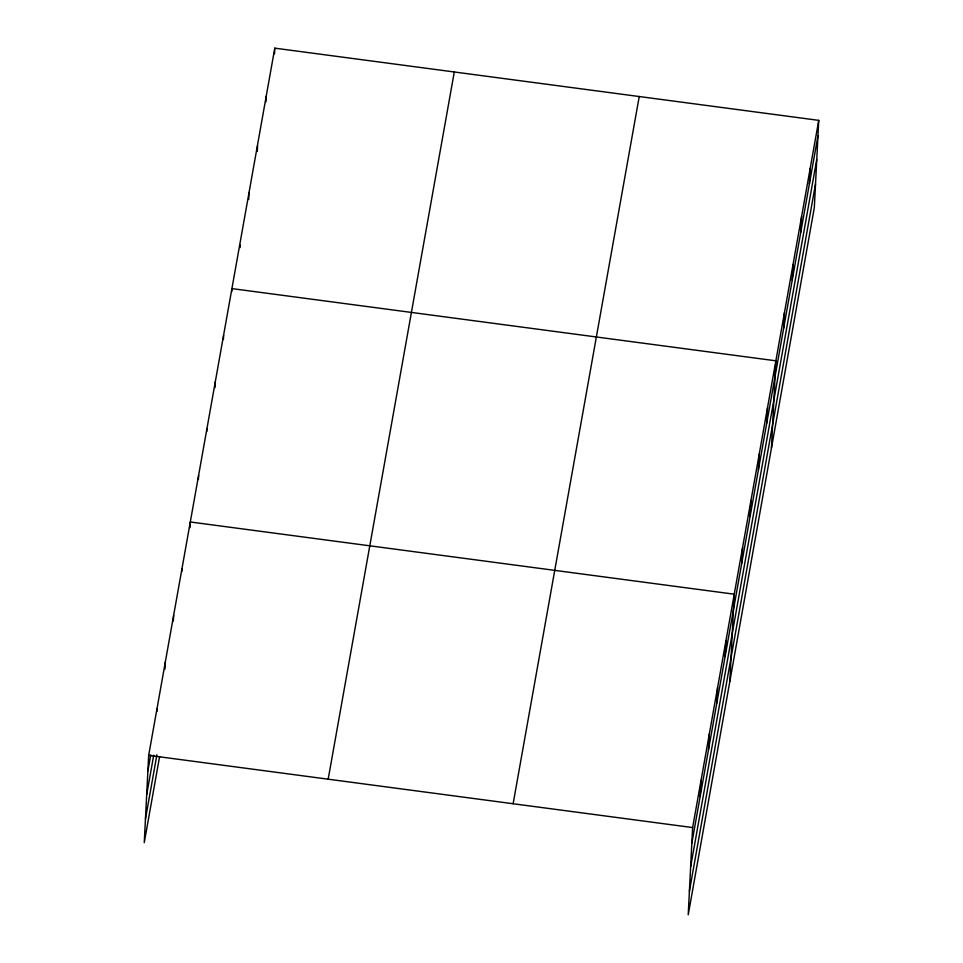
<?xml version="1.0" encoding="UTF-8"?>
<svg xmlns="http://www.w3.org/2000/svg" width="963" height="963" viewBox="0 0 963 963"><rect width="100%" height="100%" fill="white"/><g stroke="black" fill="none" stroke-linecap="round" stroke-linejoin="round"><path stroke-width="1.44" d="M818.743 120.363L692.626 827.566L688.208 914.85L814.325 207.635L818.743 120.363L274.792 48.15L148.675 755.365L144.257 842.637L159.605 756.581M156.861 711.513L157.005 708.684M164.974 669.08L165.323 662.014M173.364 620.991L173.653 615.333M181.826 571.492L181.971 568.652M190.012 527.64L190.301 521.982L734.239 594.195L729.822 681.467M198.402 479.55L198.619 475.301M206.804 431.46L206.949 428.631M214.978 387.608L215.267 381.95M223.38 339.518L223.597 335.28M231.77 291.428L231.914 288.599L775.865 360.812L771.435 448.096M240.136 247.587L240.281 244.758M248.707 199.497L249.068 192.419M257.29 151.408L257.566 145.75M265.932 101.897L266.221 96.24M274.503 53.808L274.792 48.15M700.161 796.461L700.956 780.897M708.491 749.78L709.274 734.215M716.809 703.11L717.604 687.546M725.127 656.429L725.921 640.864M741.775 563.078L742.569 547.514M750.105 516.409L750.887 500.844M758.423 469.727L759.217 454.163M766.753 423.058L767.535 407.493M783.653 328.287L784.436 312.722M792.224 280.197L793.018 264.632M800.807 232.107L801.589 216.543M809.377 184.017L810.16 168.453M147.893 770.93L150.758 754.884M146.689 794.595L153.719 755.209M145.461 818.971L156.909 754.799M328.178 779.187L454.295 71.984M513.123 803.744L639.239 96.529M691.843 843.131L817.948 135.927M690.64 866.796L816.756 159.593M689.4 891.184L815.517 183.969M148.675 755.365L692.626 827.566"/></g></svg>
